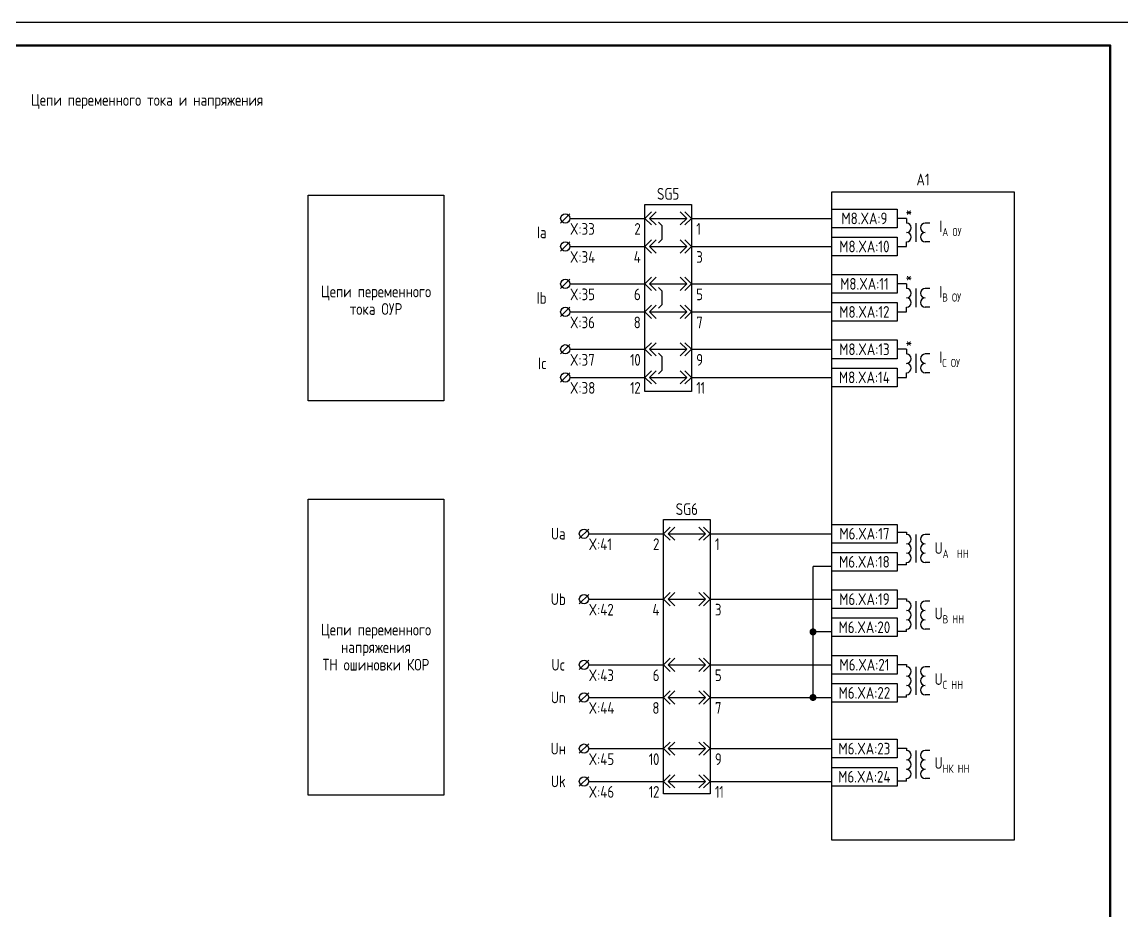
# Model space of a CAD drawing. Header units: millimetres. Extents: x -921 to 3406, y -90 to 586.
# Drawn here: x 182.2 to 417.5, y 106.9 to 297 of the extents above; entities that cross this region are included whole.
import ezdxf

# ---------------------------------------------------------------- set-up
doc = ezdxf.new("R2010")
doc.units = ezdxf.units.MM
doc.styles.add('Gost_type_A', font='GOST_A.TTF')

# ---------------------------------------------------------------- blocks, each defined once
blk = doc.blocks.new('Формат_А3')
blk.add_lwpolyline([(-420, 297), (0, 297), (0, 0), (-420, 0)], close=True)
at = {"lineweight": 50}
blk.add_lwpolyline([(-400, 292), (-5, 292), (-5, 5), (-400, 5)], close=True, dxfattribs=at)
blk = doc.blocks.new('БИ_разъем')
for p, q in [((0, 0), (1.41, 1.41)), ((0, 0), (1.41, 1.41)), ((0, 0), (1.41, -1.41)), ((0, 0), (1.41, -1.41)), ((1, 0), (2.41, 1.41)), ((1, 0), (2.41, -1.41)), ((1, 0), (9, 0)), ((9, 0), (7.59, 1.41)), ((9, 0), (7.59, -1.41)), ((10, 0), (8.59, 1.41)), ((10, 0), (8.59, 1.41)), ((10, 0), (8.59, -1.41)), ((10, 0), (8.59, -1.41))]:
    blk.add_line(p, q)
blk = doc.blocks.new('БИ_перемычка')
for p, q in [((2.97, -0.79), (3.67, -1.5)), ((3.67, -1.5), (3.67, -4.5)), ((2.97, -5.21), (3.67, -4.5))]:
    blk.add_line(p, q)
blk = doc.blocks.new('POINT')
at = {"const_width": 0.75}
blk.add_lwpolyline([(-0.375, 0, 1), (0.375, 0, 1)], format="xyb", close=True, dxfattribs=at)

msp = doc.modelspace()

# ---------------------------------------------------------------- linework, layer by layer
for p, q in [((299.4, 256), (297.4, 254)), ((299.4, 255), (315.4, 255)), ((325.4, 255), (355.4, 255)), ((371.4, 255), (369.4, 255)), ((299.4, 250), (297.4, 248)), ((299.4, 249), (315.23, 249)), ((325.4, 249), (355.4, 249)), ((369.4, 249), (371.4, 249)), ((299.4, 242), (297.4, 240)), ((299.4, 241), (315.23, 241)), ((325.4, 241), (355.4, 241)), ((371.4, 241), (369.4, 241)), ((299.4, 236), (297.4, 234)), ((299.4, 235), (315.23, 235)), ((325.4, 235), (355.4, 235)), ((369.4, 235), (371.4, 235)), ((299.4, 228), (297.4, 226)), ((299.4, 227), (315.23, 227)), ((325.4, 227), (355.4, 227)), ((371.4, 227), (369.4, 227)), ((299.4, 222), (297.4, 220)), ((299.4, 221), (315.23, 221)), ((325.4, 221), (355.4, 221)), ((369.4, 221), (371.4, 221)), ((303.4, 188.57), (301.4, 186.57)), ((303.4, 187.57), (319.4, 187.57)), ((329.4, 187.57), (355.4, 187.57)), ((355.4, 180.57), (351.4, 180.57)), ((351.4, 152.54), (351.4, 180.57)), ((303.4, 174.57), (301.4, 172.57)), ((303.4, 173.57), (319.4, 173.57)), ((329.4, 173.57), (355.4, 173.57)), ((355.4, 166.57), (351.4, 166.57)), ((303.4, 160.54), (301.4, 158.54)), ((303.4, 159.54), (319.4, 159.54)), ((329.4, 159.54), (355.4, 159.54)), ((303.4, 153.55), (301.4, 151.55)), ((303.4, 152.55), (319.4, 152.55)), ((329.4, 152.54), (355.4, 152.54)), ((303.4, 142.6), (301.4, 140.6)), ((303.4, 141.6), (319.4, 141.6)), ((329.4, 141.6), (355.39, 141.6)), ((303.4, 135.6), (301.4, 133.6)), ((303.4, 134.6), (319.4, 134.6)), ((329.4, 134.6), (355.39, 134.6))]:
    msp.add_line(p, q)
at = {"ltscale": 4}
for p, q in [((371.4, 255), (371.4, 254)), ((371.4, 254.5), (371.4, 254)), ((373.4, 254), (373.4, 250)), ((373.4, 254), (373.4, 250)), ((376.4, 254), (375.4, 254)), ((376.4, 254), (375.4, 254)), ((371.4, 249), (371.4, 250)), ((376.4, 250), (375.4, 250)), ((376.4, 250), (375.4, 250)), ((371.4, 241), (371.4, 240)), ((371.4, 240.5), (371.4, 240)), ((373.4, 240), (373.4, 236)), ((373.4, 240), (373.4, 236)), ((376.4, 240), (375.4, 240)), ((376.4, 240), (375.4, 240)), ((371.4, 235), (371.4, 236)), ((376.4, 236), (375.4, 236)), ((376.4, 236), (375.4, 236)), ((371.4, 227), (371.4, 226)), ((371.4, 226.5), (371.4, 226)), ((373.4, 226), (373.4, 222)), ((373.4, 226), (373.4, 222)), ((376.4, 226), (375.4, 226)), ((376.4, 226), (375.4, 226)), ((371.4, 221), (371.4, 222)), ((376.4, 222), (375.4, 222)), ((376.4, 222), (375.4, 222)), ((369.4, 187.88), (371.4, 187.88)), ((371.4, 187.88), (371.4, 187.38)), ((371.4, 187.88), (371.4, 187.38)), ((373.4, 187.38), (373.4, 183.38)), ((376.4, 187.38), (375.4, 187.38)), ((373.4, 185.38), (373.4, 181.38)), ((371.4, 180.88), (371.4, 181.38)), ((376.4, 181.38), (375.4, 181.38)), ((371.4, 180.88), (369.4, 180.88)), ((369.4, 173.65), (371.4, 173.65)), ((371.4, 173.65), (371.4, 173.15)), ((371.4, 173.65), (371.4, 173.15)), ((373.4, 173.15), (373.4, 169.15)), ((376.4, 173.15), (375.4, 173.15)), ((373.4, 171.15), (373.4, 167.15)), ((371.4, 166.65), (371.4, 167.15)), ((376.4, 167.15), (375.4, 167.15)), ((371.4, 166.65), (369.4, 166.65)), ((369.4, 159.62), (371.4, 159.62)), ((371.4, 159.62), (371.4, 159.12)), ((371.4, 159.62), (371.4, 159.12)), ((373.4, 159.12), (373.4, 155.12)), ((376.4, 159.12), (375.4, 159.12)), ((373.4, 157.12), (373.4, 153.12)), ((371.4, 152.62), (371.4, 153.12)), ((376.4, 153.12), (375.4, 153.12)), ((371.4, 152.62), (369.4, 152.62)), ((369.39, 141.68), (371.39, 141.68)), ((371.39, 141.68), (371.39, 141.18)), ((371.39, 141.68), (371.39, 141.18)), ((373.39, 141.18), (373.39, 137.18)), ((373.39, 139.18), (373.39, 135.18)), ((376.39, 141.18), (375.39, 141.18)), ((371.39, 134.68), (369.39, 134.68)), ((371.39, 134.68), (371.39, 135.18)), ((376.39, 135.18), (375.39, 135.18))]:
    msp.add_line(p, q, dxfattribs=at)
for points in [[(272.4, 216), (243.4, 216), (243.4, 260), (272.4, 260)], [(355.4, 260.68), (394.4, 260.68), (394.4, 122.03), (355.4, 122.03)], [(315.4, 258), (325.4, 258), (325.4, 218), (315.4, 218)], [(355.4, 257), (369.4, 257), (369.4, 253), (355.4, 253)], [(355.4, 251), (369.4, 251), (369.4, 247), (355.4, 247)], [(355.4, 243), (369.4, 243), (369.4, 239), (355.4, 239)], [(355.4, 237), (369.4, 237), (369.4, 233), (355.4, 233)], [(355.4, 229), (369.4, 229), (369.4, 225), (355.4, 225)], [(355.4, 223), (369.4, 223), (369.4, 219), (355.4, 219)], [(272.4, 131.63), (243.4, 131.63), (243.4, 194.98), (272.4, 194.98)], [(319.4, 190.57), (329.4, 190.57), (329.4, 131.91), (319.4, 131.91)], [(355.4, 189.57), (369.4, 189.57), (369.4, 185.57), (355.4, 185.57)], [(355.4, 183.57), (369.4, 183.57), (369.4, 179.57), (355.4, 179.57)], [(355.4, 175.57), (369.4, 175.57), (369.4, 171.57), (355.4, 171.57)], [(355.4, 169.57), (369.4, 169.57), (369.4, 165.57), (355.4, 165.57)], [(355.4, 161.54), (369.4, 161.54), (369.4, 157.54), (355.4, 157.54)], [(355.4, 155.54), (369.4, 155.54), (369.4, 151.54), (355.4, 151.54)], [(355.39, 143.6), (369.39, 143.6), (369.39, 139.6), (355.39, 139.6)], [(355.39, 137.6), (369.39, 137.6), (369.39, 133.6), (355.39, 133.6)]]:
    msp.add_lwpolyline(points, close=True)
for centre in [(298.4, 255), (298.4, 249), (298.4, 241), (298.4, 235), (298.4, 227), (298.4, 221), (302.4, 187.57), (302.4, 173.57), (302.4, 159.54), (302.4, 152.55), (302.4, 141.6), (302.4, 134.6)]:
    msp.add_circle(centre, 1)
for centre, start, end in [((371.4, 253), 270, 90), ((371.4, 253), 270, 90), ((371.4, 251), 270, 90), ((371.4, 251), 270, 90), ((375.4, 253), 90, 270), ((375.4, 253), 90, 270), ((375.4, 251), 90, 270), ((375.4, 251), 90, 270), ((371.4, 239), 270, 90), ((371.4, 239), 270, 90), ((371.4, 237), 270, 90), ((371.4, 237), 270, 90), ((375.4, 239), 90, 270), ((375.4, 239), 90, 270), ((375.4, 237), 90, 270), ((375.4, 237), 90, 270), ((371.4, 225), 270, 90), ((371.4, 225), 270, 90), ((375.4, 225), 90, 270), ((375.4, 225), 90, 270), ((371.4, 223), 270, 90), ((371.4, 223), 270, 90), ((375.4, 223), 90, 270), ((375.4, 223), 90, 270), ((371.4, 186.38), 270, 90), ((375.4, 186.38), 90, 270), ((375.4, 186.38), 90, 270), ((371.4, 184.38), 270, 90), ((375.4, 184.38), 90, 270), ((375.4, 184.38), 90, 270), ((371.4, 182.38), 270, 90), ((375.4, 182.38), 90, 270), ((371.4, 172.15), 270, 90), ((375.4, 172.15), 90, 270), ((375.4, 172.15), 90, 270), ((371.4, 170.15), 270, 90), ((375.4, 170.15), 90, 270), ((375.4, 170.15), 90, 270), ((371.4, 168.15), 270, 90), ((375.4, 168.15), 90, 270), ((371.4, 158.12), 270, 90), ((375.4, 158.12), 90, 270), ((375.4, 158.12), 90, 270), ((371.4, 156.12), 270, 90), ((375.4, 156.12), 90, 270), ((375.4, 156.12), 90, 270), ((371.4, 154.12), 270, 90), ((375.4, 154.12), 90, 270), ((371.39, 140.18), 270, 90), ((371.39, 138.18), 270, 90), ((375.39, 140.18), 90, 270), ((375.39, 140.18), 90, 270), ((375.39, 138.18), 90, 270), ((375.39, 138.18), 90, 270), ((371.39, 136.18), 270, 90), ((375.39, 136.18), 90, 270)]:
    msp.add_arc(centre, 1, start, end, dxfattribs=at)

# ---------------------------------------------------------------- block references
at = {"color": 1}
msp.add_blockref('Формат_А3', (420, 0), dxfattribs=at)
for name, p in [('БИ_разъем', (315.4, 255)), ('БИ_перемычка', (315.4, 255)), ('БИ_разъем', (315.4, 249)), ('БИ_разъем', (315.4, 241)), ('БИ_перемычка', (315.4, 241)), ('БИ_разъем', (315.4, 235)), ('БИ_разъем', (315.4, 227)), ('БИ_перемычка', (315.4, 227)), ('БИ_разъем', (315.4, 221)), ('БИ_разъем', (319.4, 187.57)), ('БИ_разъем', (319.4, 173.57)), ('POINT', (351.4, 166.57)), ('БИ_разъем', (319.4, 159.54)), ('БИ_разъем', (319.4, 152.55)), ('POINT', (351.4, 152.54)), ('БИ_разъем', (319.4, 141.6)), ('БИ_разъем', (319.4, 134.6))]:
    msp.add_blockref(name, p)

# ---------------------------------------------------------------- texts
at = {"char_height": 2.5, "line_spacing_factor": 0.9, "style": 'Gost_type_A'}
for s, insert, width, attachment_point in [('Цепи переменного тока и напряжения', (208.92, 280), 197.5, 5), ('A1', (374.93, 262.05), 39.0585, 8), ('SG5', (320.4, 259), 10, 8), ('Ia', (294.4, 252), 6, 6), ('X:33', (299.4, 254), 10, 1), ('{\\T0.9;2}', (314.4, 254), 5, 3), ('{\\T0.9;1}', (326.4, 254), 5, 1), ('X:34', (299.4, 248), 10, 1), ('{\\T0.9;4}', (314.4, 248), 5, 3), ('{\\T0.9;3}', (326.4, 248), 5, 1), ('Цепи переменного \\Pтока ОУР', (257.9, 237.5), 29, 5), ('Ib', (294.4, 238), 6, 6), ('X:35', (299.4, 240), 10, 1), ('{\\T0.9;6}', (314.4, 240), 5, 3), ('{\\T0.9;5}', (326.4, 240), 5, 1), ('X:36', (299.4, 234), 10, 1), ('{\\T0.9;8}', (314.4, 234), 5, 3), ('{\\T0.9;7}', (326.4, 234), 5, 1), ('X:37', (299.4, 226), 10, 1), ('{\\T0.9;10}', (314.4, 226), 5, 3), ('{\\T0.9;9}', (326.4, 226), 5, 1), ('Ic', (294.4, 224), 6, 6), ('X:38', (299.4, 220), 10, 1), ('{\\T0.9;12}', (314.4, 220), 5, 3), ('{\\T0.9;11}', (326.4, 220), 5, 1), ('SG6', (324.4, 191.57), 10, 8), ('Ua', (296.9, 187.57), 11, 5), ('X:41', (303.4, 186.57), 8, 1), ('{\\T0.9;2}', (318.4, 186.57), 5, 3), ('{\\T0.9;1}', (330.4, 186.57), 5, 1), ('Ub', (296.9, 173.57), 11, 5), ('X:42', (303.4, 172.57), 8, 1), ('{\\T0.9;4}', (318.4, 172.57), 5, 3), ('{\\T0.9;3}', (330.4, 172.57), 5, 1), ('Цепи переменного напряжения  \\PТН ошиновки КОР', (257.9, 163.3), 29, 5), ('Uc', (296.9, 159.54), 11, 5), ('X:43', (303.4, 158.54), 8, 1), ('{\\T0.9;6}', (318.4, 158.54), 5, 3), ('{\\T0.9;5}', (330.4, 158.54), 5, 1), ('Un', (296.9, 152.55), 11, 5), ('X:44', (303.4, 151.55), 8, 1), ('{\\T0.9;8}', (318.4, 151.55), 5, 3), ('{\\T0.9;7}', (330.4, 151.55), 5, 1), ('Uн', (296.9, 141.6), 11, 5), ('X:45', (303.4, 140.6), 8, 1), ('{\\T0.9;10}', (318.4, 140.6), 5, 3), ('{\\T0.9;9}', (330.4, 140.6), 5, 1), ('Uk', (296.9, 134.6), 11, 5), ('X:46', (303.4, 133.6), 8, 1), ('{\\T0.9;12}', (318.4, 133.6), 5, 3), ('{\\T0.9;11}', (330.4, 133.6), 5, 1)]:
    msp.add_mtext(s, dxfattribs=dict(at, insert=insert, width=width, attachment_point=attachment_point))
at = {"char_height": 2.5, "style": 'Gost_type_A'}
for s, insert, width, attachment_point in [('*', (371.9, 256.5), 3, 5), ('M8.XA:9', (362.4, 255), 14, 5), ('\\A1;I{\\H0.7x;\\S^ А ОУ;}', (378.4, 252.88), 8, 4), ('M8.XA:10', (362.39, 248.99), 14.018, 5), ('*', (371.9, 242.5), 3, 5), ('M8.XA:11', (362.4, 241), 14, 5), ('\\A1;I{\\H0.7x;\\S^ В ОУ;}', (378.4, 238.88), 8, 4), ('M8.XA:12', (362.39, 235), 14.018, 5), ('*', (371.9, 228.5), 3, 5), ('M8.XA:13', (362.4, 227.01), 14, 5), ('\\A1;I{\\H0.7x;\\S^ С ОУ;}', (378.4, 224.88), 8, 4), ('M8.XA:14', (362.39, 221), 14.018, 5), ('M6.XA:17', (362.4, 187.57), 14, 5), ('\\A1;U{\\H0.7x;\\S^ А  НН;}', (377.4, 184.07), 12, 4), ('M6.XA:18', (362.39, 181.56), 14.018, 5), ('M6.XA:19', (362.4, 173.57), 14, 5), ('\\A1;U{\\H0.7x;\\S^ В НН;}', (377.4, 170.07), 12, 4), ('M6.XA:20', (362.39, 167.56), 14.018, 5), ('M6.XA:21', (362.4, 159.54), 14, 5), ('\\A1;U{\\H0.7x;\\S^ С НН;}', (377.4, 156.04), 12, 4), ('M6.XA:22', (362.39, 153.53), 14.018, 5), ('M6.XA:23', (362.39, 141.6), 14, 5), ('\\A1;U{\\H0.7x;\\S^ НК НН;}', (377.39, 138.1), 12, 4), ('M6.XA:24', (362.38, 135.59), 14.018, 5)]:
    msp.add_mtext(s, dxfattribs=dict(at, insert=insert, width=width, attachment_point=attachment_point))

doc.saveas('drawing.dxf')
